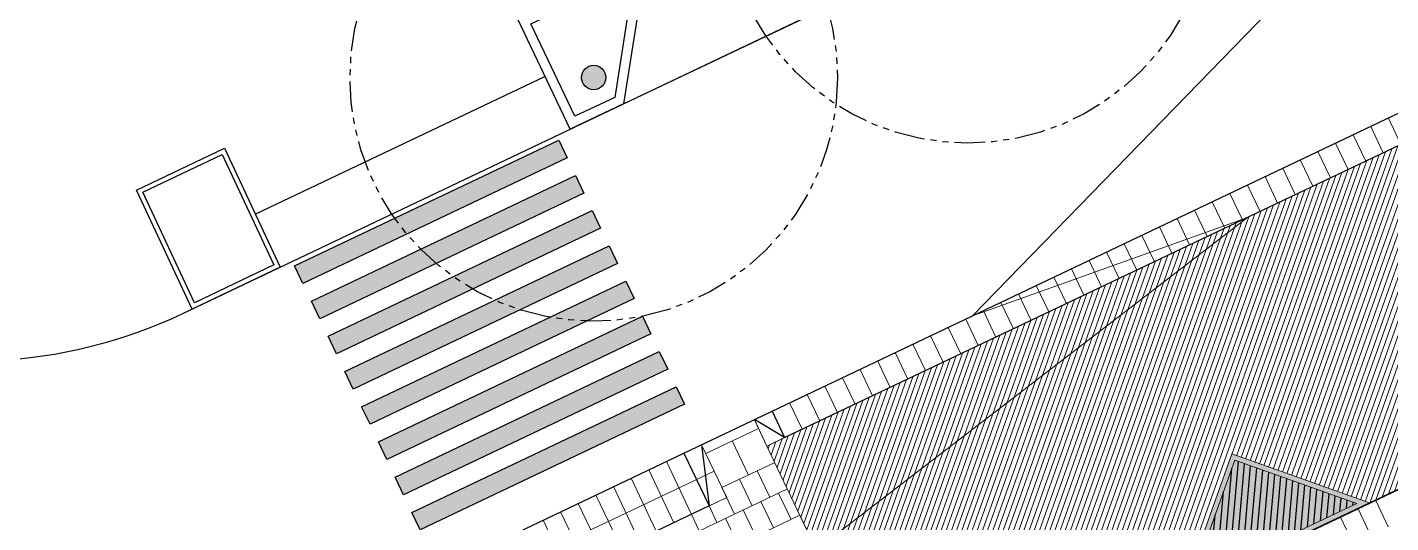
# Model space of a CAD drawing. Header units: metres. Extents: x 678805 to 1359287, y 2747329 to 5497370.
# Drawn here: x 679678.06 to 679706.03, y 2748710.64 to 2748720.8 of the extents above; entities that cross this region are included whole.
import ezdxf
from ezdxf.enums import TextEntityAlignment as Align

# ---------------------------------------------------------------- set-up
doc = ezdxf.new("R2010")
doc.units = ezdxf.units.M
doc.linetypes.add('XREF_MON_EIT SUPPORT$0$HIDDEN', pattern=[0.375, 0.25, -0.125])
doc.linetypes.add('XREF_MON_EIT SUPPORT$0$LIM ACERAS$0$PHANTOM2', pattern=[1.25, 0.625, -0.125, 0.125, -0.125, 0.125, -0.125])
for name, color, linetype in [('00_XREF_MON_HSC_PAVEMENT', 7, 'Continuous'), ('00_XREF_TWQ_URBAN CONTEXT', 7, 'Continuous'), ('XREF_MON_EIT SUPPORT$0$02-L-Material Change', 253, 'Continuous'), ('XREF_MON_EIT SUPPORT$0$02-L-Painted line', 254, 'Continuous'), ('XREF_MON_EIT SUPPORT$0$02-L-Parking', 252, 'Continuous'), ('XREF_MON_EIT SUPPORT$0$02-L-PINTURA', 253, 'Continuous'), ('XREF_MON_EIT SUPPORT$0$L-Límite Acera', 9, 'Continuous'), ('XREF_MON_EIT SUPPORT$0$SL_TREE_CANOPY_', 254, 'XREF_MON_EIT SUPPORT$0$HIDDEN'), ('XREF_MON_EIT SUPPORT$0$SL_TREE_TRUNK_', 254, 'Continuous'), ('XREF_MON_EIT SUPPORT$0$SL_Trees_out_of_scope_', 254, 'Continuous'), ('XREF_MON_GENERAL_LAYOUT$0$02-L-Edge Line Stair +10cm', 6, 'Continuous'), ('XREF_MON_GENERAL_LAYOUT$0$02-L-Plan Change', 8, 'Continuous'), ('XREF_MON_HSC_PAVEMENT$0$03-TR-Tree Pit_Green', 74, 'Continuous'), ('XREF_MON_URBAN CONTEXT$0$XREF_MON_EIT SUPPORT', 7, 'Continuous')]:
    doc.layers.add(name, color=color, linetype=linetype)
doc.layers.add('02-L-Waterfeatures 01', color=7, linetype='Continuous', true_color=0x4da6ff)
doc.layers.add('XREF_MON_HSC_PAVEMENT$0$03-TR-Tree Pit_White', color=7, linetype='Continuous', true_color=0xfcfcfc)
for name, color, linetype, lineweight in [('XREF_MON_GENERAL_LAYOUT$0$02-L-Level Curves 0.25-0.75m', 33, 'Continuous', 5), ('XREF_MON_GENERAL_LAYOUT$0$02-L-Material Change', 251, 'Continuous', 5), ('XREF_MON_GENERAL_LAYOUT$0$04-BK-Tree Pit', 6, 'Continuous', 5), ('XREF_MON_HSC_PAVEMENT$0$02-L-B-Flat Bar', 251, 'Continuous', 5), ('XREF_MON_HSC_PAVEMENT$0$04-BK-Tree Pit', 6, 'Continuous', 5)]:
    doc.layers.add(name, color=color, linetype=linetype, lineweight=lineweight)
for name, color, linetype, lineweight, true_color in [('XREF_MON_HSC_PAVEMENT$0$02-L-Joints-Paviment_07_Precast Concrete Blocks 60X40', 7, 'Continuous', 5, 0x999999), ('XREF_MON_HSC_PAVEMENT$0$03-TR-Pavement_07_Precast Concrete Blocks 20X10', 7, 'Continuous', 5, 0x999999), ('XREF_MON_HSC_PAVEMENT$0$03-TR-Pavement_07_Precast Concrete Blocks 60X40', 7, 'Continuous', 5, 0x999999)]:
    doc.layers.add(name, color=color, linetype=linetype, lineweight=lineweight, true_color=true_color)
doc.styles.add('XREF_MON_GENERAL_LAYOUT$0$Standard', font='arial.ttf')

# ---------------------------------------------------------------- blocks, each defined once
blk = doc.blocks.new('*U53')
h = blk.add_hatch(color=256)
h.dxf.hatch_style = 1
h.paths.add_polyline_path([(7.523, 13.749), (7.523, 14.149), (13.523, 14.149), (13.523, 13.749)])
h = blk.add_hatch(color=256)
h.dxf.hatch_style = 1
h.paths.add_polyline_path([(7.523, 12.949), (7.523, 13.349), (13.523, 13.349), (13.523, 12.949)])
h = blk.add_hatch(color=256)
h.dxf.hatch_style = 1
h.paths.add_polyline_path([(7.523, 12.149), (7.523, 12.549), (13.523, 12.549), (13.523, 12.149)])
h = blk.add_hatch(color=256)
h.dxf.hatch_style = 1
h.paths.add_polyline_path([(7.523, 11.349), (7.523, 11.749), (13.523, 11.749), (13.523, 11.349)])
h = blk.add_hatch(color=256)
h.dxf.hatch_style = 1
h.paths.add_polyline_path([(7.523, 10.549), (7.523, 10.949), (13.523, 10.949), (13.523, 10.549)])
h = blk.add_hatch(color=256)
h.dxf.hatch_style = 1
h.paths.add_polyline_path([(7.523, 9.749), (7.523, 10.149), (13.523, 10.149), (13.523, 9.749)])
h = blk.add_hatch(color=256)
h.dxf.hatch_style = 1
h.paths.add_polyline_path([(7.523, 8.949), (7.523, 9.349), (13.523, 9.349), (13.523, 8.949)])
h = blk.add_hatch(color=256)
h.dxf.hatch_style = 1
h.paths.add_polyline_path([(7.523, 8.149), (7.523, 8.549), (13.523, 8.549), (13.523, 8.149)])
at = {"layer": 'XREF_MON_EIT SUPPORT$0$02-L-PINTURA'}
for points in [[(7.523, 13.749), (7.523, 14.149), (13.523, 14.149), (13.523, 13.749)], [(7.523, 12.949), (7.523, 13.349), (13.523, 13.349), (13.523, 12.949)], [(7.523, 12.149), (7.523, 12.549), (13.523, 12.549), (13.523, 12.149)], [(7.523, 11.349), (7.523, 11.749), (13.523, 11.749), (13.523, 11.349)], [(7.523, 10.549), (7.523, 10.949), (13.523, 10.949), (13.523, 10.549)], [(7.523, 9.749), (7.523, 10.149), (13.523, 10.149), (13.523, 9.749)], [(7.523, 8.949), (7.523, 9.349), (13.523, 9.349), (13.523, 8.949)], [(7.523, 8.149), (7.523, 8.549), (13.523, 8.549), (13.523, 8.149)]]:
    blk.add_lwpolyline(points, close=True, dxfattribs=at)
blk = doc.blocks.new('XREF_MON_EIT SUPPORT$0$ALCORQUE 2')
at = {"layer": 'XREF_MON_EIT SUPPORT$0$02-L-Material Change', "color": 254, "ltscale": 7}
for points in [[(653177.554, 2717293.445), (653176.419, 2717295.672), (653173.819, 2717294.347), (653176.476, 2717292.896)], [(653177.285, 2717293.532), (653176.332, 2717295.403), (653174.247, 2717294.341), (653176.48, 2717293.122)]]:
    blk.add_lwpolyline(points, close=True, dxfattribs=at)
blk = doc.blocks.new('XREF_MON_EIT SUPPORT$0$parking cada 2')
at = {"layer": 'XREF_MON_EIT SUPPORT$0$02-L-Parking', "color": 254}
for points in [[(679765.512, 2748757.786), (679768.129, 2748756.263), (679760.717, 2748752.736), (679759.647, 2748754.996), (679765.512, 2748757.786)], [(679753.781, 2748752.205), (679753.313, 2748749.213), (679760.725, 2748752.74), (679759.647, 2748754.996), (679753.781, 2748752.205)]]:
    blk.add_lwpolyline(points, dxfattribs=at)
blk = doc.blocks.new('XREF_MON_EIT SUPPORT$0$alcorque rectangulo')
at = {"layer": 'XREF_MON_EIT SUPPORT$0$L-Límite Acera'}
blk.add_lwpolyline([(679595.437, 2748678.075), (679597.243, 2748678.934), (679598.39, 2748676.49), (679596.584, 2748675.631)], close=True, dxfattribs=at)
blk.add_lwpolyline([(679595.57, 2748678.028), (679597.195, 2748678.801), (679598.257, 2748676.538), (679596.631, 2748675.764), (679595.57, 2748678.028)], dxfattribs=at)
blk = doc.blocks.new('XREF_MON_EIT SUPPORT$0$trees_outofboundaries')
at = {"layer": 'XREF_MON_EIT SUPPORT$0$SL_TREE_TRUNK_'}
h = blk.add_hatch(color=256, dxfattribs=at)
h.dxf.hatch_style = 1
edge = h.paths.add_edge_path()
edge.add_arc((0, 0), 0.25, 0, 360)
at = {"layer": 'XREF_MON_EIT SUPPORT$0$SL_TREE_CANOPY_', "linetype": 'XREF_MON_EIT SUPPORT$0$LIM ACERAS$0$PHANTOM2'}
blk.add_circle((0, 0), 5, dxfattribs=at)
at = {"layer": 'XREF_MON_EIT SUPPORT$0$SL_TREE_TRUNK_'}
blk.add_circle((0, 0), 0.25, dxfattribs=at)
blk = doc.blocks.new('XREF_MON_EIT SUPPORT')
at = {"layer": 'XREF_MON_EIT SUPPORT$0$02-L-Material Change'}
blk.add_line((679688.686, 2748719.789), (679682.745, 2748716.962), dxfattribs=at)
at = {"layer": 'XREF_MON_EIT SUPPORT$0$L-Límite Acera'}
blk.add_lwpolyline([(679727.261, 2748748.33, -0.389611), (679722.697, 2748734.644), (679681.25, 2748714.921, -0.413377), (679667.937, 2748719.631, -0.399634)], format="xyb", dxfattribs=at)
at = {"layer": 'XREF_MON_EIT SUPPORT$0$02-L-Material Change', "color": 254, "xscale": -1, "rotation": 52.4592640808437}
blk.add_blockref('XREF_MON_EIT SUPPORT$0$ALCORQUE 2', (3232284.033, 1610920.738), dxfattribs=at)
at = {"layer": 'XREF_MON_EIT SUPPORT$0$02-L-Material Change', "color": 254}
blk.add_blockref('XREF_MON_EIT SUPPORT$0$alcorque rectangulo', (84.865, 39.385), dxfattribs=at)
at = {"layer": 'XREF_MON_EIT SUPPORT$0$02-L-Painted line'}
blk.add_blockref('XREF_MON_EIT SUPPORT$0$parking cada 2', (-63.018, -29.988), dxfattribs=at)
at = {"layer": 'XREF_MON_EIT SUPPORT$0$02-L-Painted line', "rotation": 205.4458425004114}
blk.add_blockref('*U53', (679692.258, 2748729.073), dxfattribs=at)
at = {"layer": 'XREF_MON_EIT SUPPORT$0$SL_Trees_out_of_scope_'}
for p in [(679697.358, 2748723.421), (679689.683, 2748719.768)]:
    blk.add_blockref('XREF_MON_EIT SUPPORT$0$trees_outofboundaries', p, dxfattribs=at)
blk = doc.blocks.new('XREF_MON_URBAN CONTEXT')
at = {"layer": 'XREF_MON_URBAN CONTEXT$0$XREF_MON_EIT SUPPORT'}
blk.add_blockref('XREF_MON_EIT SUPPORT', (0, 0), dxfattribs=at)
blk = doc.blocks.new('XREF_MON_HSC_PAVEMENT$0$Alcorque Parking 8m2')
at = {"layer": 'XREF_MON_HSC_PAVEMENT$0$03-TR-Tree Pit_Green', "ltscale": 0.3}
h = blk.add_hatch(dxfattribs=at)
h.set_pattern_fill('ANSI31', color=256, scale=0.04, angle=40)
h.set_pattern_definition([(85, (-679726.04474, -2748720.75428), (-0.1265167266577, 0.011068779329), [])])
h.paths.add_polyline_path([(-1.079, -0.384), (2.316, 1.231), (-0.189, 2.121)])
at = {"layer": 'XREF_MON_HSC_PAVEMENT$0$03-TR-Tree Pit_White'}
h = blk.add_hatch(color=256, dxfattribs=at)
h.dxf.hatch_style = 1
h.paths.add_polyline_path([(-1.254, -0.578), (2.577, 1.245), (-0.25, 2.249)])
blk = doc.blocks.new('XREF_MON_HSC_PAVEMENT')
at = {"layer": 'XREF_MON_HSC_PAVEMENT$0$03-TR-Pavement_07_Precast Concrete Blocks 20X10'}
h = blk.add_hatch(dxfattribs=at)
h.set_pattern_fill('ANSI31', color=256, scale=0.0315, angle=25.5)
h.set_pattern_definition([(70.5, (0, 0), (-0.094275932128, 0.033384858509), [])])
edge = h.paths.add_edge_path()
edge.add_line((679693.238, 2748712.205), (679695.035, 2748708.429))
edge.add_line((679695.035, 2748708.429), (679697.925, 2748707.403))
edge.add_line((679697.925, 2748707.403), (679701.77, 2748709.232))
edge.add_line((679701.77, 2748709.232), (679702.775, 2748712.059))
edge.add_line((679702.775, 2748712.059), (679705.602, 2748711.055))
edge.add_line((679705.602, 2748711.055), (679709.447, 2748712.885))
edge.add_line((679709.447, 2748712.885), (679710.451, 2748715.712))
edge.add_line((679710.451, 2748715.712), (679713.278, 2748714.708))
edge.add_line((679713.278, 2748714.708), (679717.123, 2748716.538))
edge.add_line((679717.123, 2748716.538), (679718.127, 2748719.365))
edge.add_line((679718.127, 2748719.365), (679720.954, 2748718.361))
edge.add_line((679720.954, 2748718.361), (679724.792, 2748720.187))
edge.add_line((679724.792, 2748720.187), (679725.802, 2748723.017))
edge.add_line((679725.802, 2748723.017), (679728.63, 2748722.014))
edge.add_line((679728.63, 2748722.014), (679732.474, 2748723.843))
edge.add_line((679732.474, 2748723.843), (679733.444, 2748726.576))
edge.add_line((679733.444, 2748726.576), (679733.478, 2748726.669))
edge.add_line((679733.478, 2748726.669), (679736.304, 2748725.666))
edge.add_line((679736.304, 2748725.666), (679740.149, 2748727.495))
edge.add_line((679740.149, 2748727.495), (679741.153, 2748730.322))
edge.add_line((679741.153, 2748730.322), (679743.98, 2748729.318))
edge.add_line((679743.98, 2748729.318), (679747.825, 2748731.148))
edge.add_line((679747.825, 2748731.148), (679748.847, 2748734.036))
edge.add_line((679748.847, 2748734.036), (679747.049, 2748737.816))
edge.add_line((679747.049, 2748737.816), (679693.237, 2748712.208))
at = {"layer": 'XREF_MON_HSC_PAVEMENT$0$02-L-B-Flat Bar'}
for points in [[(679697.907, 2748707.394), (679747.819, 2748731.132)], [(679693.237, 2748712.208), (679695.035, 2748708.429)]]:
    blk.add_lwpolyline(points, dxfattribs=at)
at = {"layer": 'XREF_MON_HSC_PAVEMENT$0$02-L-Joints-Paviment_07_Precast Concrete Blocks 60X40'}
for p, q in [((679693.237, 2748712.208), (679747.049, 2748737.816)), ((679691.895, 2748712.234), (679692.411, 2748711.151)), ((679692.855, 2748711.613), (679692.523, 2748712.312)), ((679686.838, 2748709.828), (679691.534, 2748712.062)), ((679693.036, 2748711.699), (679693.294, 2748711.157)), ((679692.313, 2748711.355), (679692.571, 2748710.813)), ((679692.675, 2748711.527), (679692.932, 2748710.985)), ((679692.411, 2748711.151), (679686.993, 2748708.572)), ((679693.111, 2748711.07), (679693.368, 2748710.528)), ((679693.472, 2748711.242), (679693.73, 2748710.7)), ((679691.688, 2748710.807), (679691.849, 2748710.469)), ((679692.049, 2748710.979), (679692.21, 2748710.641)), ((679692.749, 2748710.898), (679693.007, 2748710.356)), ((679693.913, 2748710.787), (679694.17, 2748710.245)), ((679692.388, 2748710.726), (679692.646, 2748710.184))]:
    blk.add_line(p, q, dxfattribs=at)
for points in [[(679706.24, 2748718.396), (679705.982, 2748718.937)], [(679705.878, 2748718.224), (679705.621, 2748718.765)], [(679705.156, 2748717.88), (679704.899, 2748718.421)], [(679705.517, 2748718.052), (679705.26, 2748718.593)], [(679704.434, 2748717.537), (679704.176, 2748718.077)], [(679704.795, 2748717.708), (679704.538, 2748718.249)], [(679704.073, 2748717.365), (679703.815, 2748717.905)], [(679703.35, 2748717.021), (679703.093, 2748717.562)], [(679703.711, 2748717.193), (679703.454, 2748717.734)], [(679702.989, 2748716.849), (679702.732, 2748717.39)], [(679702.267, 2748716.505), (679702.009, 2748717.046)], [(679702.628, 2748716.677), (679702.37, 2748717.218)], [(679701.544, 2748716.162), (679701.287, 2748716.702)], [(679701.905, 2748716.333), (679701.648, 2748716.874)], [(679701.183, 2748715.99), (679700.926, 2748716.53)], [(679700.461, 2748715.646), (679700.203, 2748716.187)], [(679700.822, 2748715.818), (679700.565, 2748716.358)], [(679699.738, 2748715.302), (679699.481, 2748715.843)], [(679700.099, 2748715.474), (679699.842, 2748716.015)], [(679699.377, 2748715.13), (679699.12, 2748715.671)], [(679698.655, 2748714.786), (679698.397, 2748715.327)], [(679699.016, 2748714.958), (679698.759, 2748715.499)], [(679697.932, 2748714.443), (679697.675, 2748714.983)], [(679698.294, 2748714.615), (679698.036, 2748715.155)], [(679697.571, 2748714.271), (679697.314, 2748714.812)], [(679696.849, 2748713.927), (679696.591, 2748714.468)], [(679697.21, 2748714.099), (679696.953, 2748714.64)], [(679696.488, 2748713.755), (679696.23, 2748714.296)], [(679695.765, 2748713.411), (679695.508, 2748713.952)], [(679696.126, 2748713.583), (679695.869, 2748714.124)], [(679695.043, 2748713.068), (679694.785, 2748713.608)], [(679695.404, 2748713.24), (679695.147, 2748713.78)], [(679694.682, 2748712.896), (679694.424, 2748713.437)], [(679693.959, 2748712.552), (679693.702, 2748713.093)], [(679694.32, 2748712.724), (679694.063, 2748713.265)], [(679693.237, 2748712.208), (679692.98, 2748712.749)], [(679693.598, 2748712.38), (679693.341, 2748712.921)], [(679691.534, 2748712.062), (679691.895, 2748712.234)], [(679692.049, 2748710.979), (679691.534, 2748712.062)], [(679686.735, 2748709.114), (679692.153, 2748711.692)], [(679691.327, 2748710.635), (679690.811, 2748711.719)], [(679691.688, 2748710.807), (679691.173, 2748711.89)], [(679690.605, 2748710.291), (679690.089, 2748711.375)], [(679690.966, 2748710.463), (679690.45, 2748711.547)], [(679690.243, 2748710.119), (679689.728, 2748711.203)], [(679705.722, 2748711.091), (679705.98, 2748710.549)], [(679689.521, 2748709.776), (679689.005, 2748710.859)], [(679689.882, 2748709.947), (679689.367, 2748711.031)], [(679705.361, 2748710.919), (679705.619, 2748710.377)], [(679689.16, 2748709.604), (679688.644, 2748710.687)], [(679705, 2748710.747), (679705.258, 2748710.205)]]:
    blk.add_lwpolyline(points, dxfattribs=at)
at = {"layer": 'XREF_MON_HSC_PAVEMENT$0$03-TR-Pavement_07_Precast Concrete Blocks 60X40'}
for p, q in [((679602.439, 2748661.942), (679961.734, 2748832.918)), ((679692.313, 2748711.355), (679693.398, 2748711.871)), ((679686.065, 2748707.717), (679693.655, 2748711.329)), ((679686.323, 2748707.175), (679693.913, 2748710.787))]:
    blk.add_line(p, q, dxfattribs=at)
at = {"layer": 'XREF_MON_HSC_PAVEMENT$0$04-BK-Tree Pit'}
blk.add_blockref('XREF_MON_HSC_PAVEMENT$0$Alcorque Parking 8m2', (679703.019, 2748709.797), dxfattribs=at)
blk = doc.blocks.new('XREF_MON_GENERAL_LAYOUT$0$Alcorque Parking 8m2')
blk.add_lwpolyline([(2.316, 1.231), (-0.189, 2.121), (-1.079, -0.384)], close=True)
at = {"layer": 'XREF_MON_GENERAL_LAYOUT$0$02-L-Material Change'}
blk.add_lwpolyline([(2.577, 1.245), (-0.25, 2.249), (-1.254, -0.578)], close=True, dxfattribs=at)
blk = doc.blocks.new('XREF_MON_GENERAL_LAYOUT')
at = {"layer": 'XREF_MON_GENERAL_LAYOUT$0$02-L-Edge Line Stair +10cm'}
blk.add_lwpolyline([(679691.534, 2748712.062), (679693.34, 2748712.922)], dxfattribs=at)
at = {"layer": 'XREF_MON_GENERAL_LAYOUT$0$02-L-Level Curves 0.25-0.75m', "ltscale": 0.3}
blk.add_line((679727.089, 2748745.351), (679697.45, 2748714.878), dxfattribs=at)
blk.add_lwpolyline([(679697.45, 2748714.878), (679703.09, 2748716.897), (679638.582, 2748667.194)], dxfattribs=at)
at = {"layer": 'XREF_MON_GENERAL_LAYOUT$0$02-L-Material Change', "ltscale": 0.3}
for p, q in [((679691.981, 2748712.054), (679693.065, 2748712.57)), ((679691.895, 2748712.234), (679692.411, 2748711.151))]:
    blk.add_line(p, q, dxfattribs=at)
for points in [[(679697.939, 2748707.398), (679747.816, 2748731.133)], [(679693.237, 2748712.208), (679692.979, 2748712.75)], [(679695.035, 2748708.429), (679693.237, 2748712.208)]]:
    blk.add_lwpolyline(points, dxfattribs=at)
at = {"layer": 'XREF_MON_GENERAL_LAYOUT$0$02-L-Material Change', "ltscale": 0.3, "elevation": 0}
for points in [[(679693.598, 2748712.38), (679693.237, 2748712.208)], [(679692.049, 2748710.979), (679692.411, 2748711.151)]]:
    blk.add_lwpolyline(points, dxfattribs=at)
at = {"layer": 'XREF_MON_GENERAL_LAYOUT$0$02-L-Plan Change'}
for p, q in [((679693.34, 2748712.922, 0), (679746.43, 2748738.186, 0)), ((679693.598, 2748712.38, 0), (679746.688, 2748737.644, 0)), ((679686.838, 2748709.828), (679691.534, 2748712.062)), ((679692.049, 2748710.979, 0), (679687.354, 2748708.744, 0))]:
    blk.add_line(p, q, dxfattribs=at)
at = {"layer": 'XREF_MON_GENERAL_LAYOUT$0$02-L-Plan Change', "elevation": 0}
for points in [[(679693.598, 2748712.38), (679692.979, 2748712.75)], [(679693.34, 2748712.922), (679693.598, 2748712.38)], [(679691.895, 2748712.234), (679692.049, 2748710.979)], [(679691.534, 2748712.062), (679692.049, 2748710.979)]]:
    blk.add_lwpolyline(points, dxfattribs=at)
at = {"layer": 'XREF_MON_GENERAL_LAYOUT$0$04-BK-Tree Pit'}
blk.add_blockref('XREF_MON_GENERAL_LAYOUT$0$Alcorque Parking 8m2', (679703.019, 2748709.797), dxfattribs=at)
at = {"style": 'XREF_MON_GENERAL_LAYOUT$0$Standard'}
for tag, rotation, p in [('604,00', 330.2643, (679905.77, 2748776.558)), ('603,00', 330.2643, (679901.861, 2748753.477)), ('600,00', 133.826, (679944.597, 2748745.153)), ('602,00', 330.2643, (679883.319, 2748738.727)), ('601,00', 117.8906, (679920.972, 2748732.87)), ('601,00', 330.2643, (679864.777, 2748723.976)), ('600,00', 40.8833, (679777.405, 2748705.444, 1.17)), ('602,00', 330.2643, (679941.275, 2748705.483)), ('601,00', 40.8833, (679701.798, 2748703.889, 1.17)), ('598,00', 62.091, (679810.267, 2748702.619)), ('600,00', 330.2643, (679877.781, 2748691.131)), ('600,00', 19.5511, (679920.444, 2748685.496)), ('601,00', 330.2643, (679934.813, 2748683.804)), ('599,00', 330.2643, (679854.567, 2748679.061)), ('600,00', 88.3928, (679743.913, 2748675.572)), ('599,00', 20.6086, (679924.26, 2748675.216)), ('601,00', 88.3928, (679728.035, 2748671.318, -2)), ('602,00', 88.3928, (679711.826, 2748665.966, -1)), ('603,00', 88.3928, (679695.615, 2748660.611)), ('599,00', 40.8833, (679788.807, 2748655.829, 1.17)), ('601,00', 40.8833, (679627.612, 2748644.603, 1.17)), ('603,00', 41.7058, (679702.499, 2748628.484, 1.17)), ('600,00', 40.8833, (679645.925, 2748597.926, 1.17)), ('599,00', 34.2277, (679673.574, 2748555.136, 5.34))]:
    blk.add_attdef(tag, text='', height=1, rotation=rotation, dxfattribs=at).set_placement(p, align=Align.MIDDLE)
at = {"ltscale": 0.3, "style": 'XREF_MON_GENERAL_LAYOUT$0$Standard'}
for tag, rotation, p in [('603,50', 330.2643, (679911.501, 2748760.57)), ('602,50', 330.2643, (679892.865, 2748745.846)), ('600,50', 133.826, (679933.048, 2748738.729)), ('601,50', 330.2643, (679873.581, 2748731.671)), ('601,50', 101.2857, (679909.522, 2748726.945)), ('602,50', 330.2643, (679948.625, 2748713.86)), ('600,50', 39.606, (679743.243, 2748706.971)), ('600,50', 330.2643, (679880.266, 2748702.726)), ('600,50', 17.3537, (679917.615, 2748690.554)), ('599,50', 330.2643, (679867.197, 2748684.716)), ('599,50', 18.8944, (679921.71, 2748680.578)), ('599,50', 39.606, (679778.991, 2748677.241)), ('600,50', 88.3928, (679735.925, 2748673.586)), ('601,50', 88.3928, (679719.906, 2748668.581)), ('602,50', 88.3928, (679703.474, 2748663.452)), ('598,50', 330.2643, (679861.765, 2748662.397)), ('601,50', 39.606, (679610.513, 2748662.061)), ('600,00', 41.7058, (679752.308, 2748637.685)), ('601,00', 41.7058, (679736.044, 2748634.538)), ('599,00', 35.0835, (679763.043, 2748634.415, 1.17)), ('602,00', 41.7058, (679720.174, 2748633.096, 1.17)), ('600,00', 35.0835, (679747.063, 2748629.903, 1.17)), ('601,00', 35.0835, (679731.246, 2748625.239, 1.17)), ('600,50', 39.606, (679636.92, 2748621.339)), ('602,00', 35.0835, (679715.4, 2748620.639, 1.17)), ('599,50', 28.7604, (679659.482, 2748574.323))]:
    blk.add_attdef(tag, text='', height=1, rotation=rotation, dxfattribs=at).set_placement(p, align=Align.MIDDLE)

msp = doc.modelspace()

# ---------------------------------------------------------------- block references
at = {"layer": '00_XREF_MON_HSC_PAVEMENT'}
msp.add_blockref('XREF_MON_HSC_PAVEMENT', (0, 0), dxfattribs=at)
at = {"layer": '00_XREF_TWQ_URBAN CONTEXT'}
msp.add_blockref('XREF_MON_URBAN CONTEXT', (0, 0), dxfattribs=at)
at = {"layer": '02-L-Waterfeatures 01', "color": 18, "true_color": 0x000000}
msp.add_blockref('XREF_MON_GENERAL_LAYOUT', (0, 0), dxfattribs=at)

doc.saveas('drawing.dxf')
